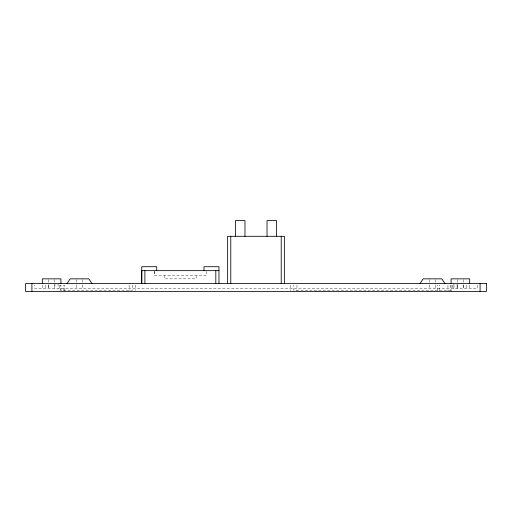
<?xml version="1.0" encoding="UTF-8"?>
<svg xmlns="http://www.w3.org/2000/svg" width="512" height="512" viewBox="0 0 512 512"><rect width="100%" height="100%" fill="white"/><g stroke="black" fill="none" stroke-linecap="round" stroke-linejoin="round"><path stroke-width="0.38" stroke-dasharray="2.56 1.92" d="M64.051 290.515L64.051 285.12L64.051 290.669M206.362 271.379L206.362 275.699L154.355 275.699L154.355 270.656M437.184 290.515L437.184 285.12M439.418 290.515L439.418 285.12M453.933 283.578L453.933 288.307L453.933 285.152M457.088 283.578L457.088 288.307L457.088 285.152M451.098 290.515L293.824 290.515L293.824 285.12M477.261 285.152L477.261 288.307L34.739 288.307L34.739 285.152M469.696 285.152L469.696 288.307M466.541 285.152L466.541 288.307M463.552 279.642L463.552 284.365M463.552 285.152L463.552 288.307M463.392 285.152L463.392 288.307M457.248 279.642L457.248 284.365M457.248 285.152L457.248 288.307M452.358 285.152L452.358 288.307M451.098 285.12L451.098 291.456M450.176 285.12L450.176 290.515M447.949 285.152L447.949 290.669M435.654 279.642L435.654 284.365M435.654 285.152L435.654 288.307M429.35 279.642L429.35 284.365M429.35 285.152L429.35 288.307M296.973 285.12L296.973 290.515M290.669 285.152L290.669 290.669M196.115 275.699L196.115 278.848L164.595 278.848L164.595 275.699M154.355 271.379L154.355 275.699M135.443 285.152L135.443 290.669M132.288 285.12L132.288 290.515L60.902 290.515L60.902 285.12L60.902 290.669M129.139 285.12L129.139 290.515M82.65 279.642L82.65 284.365M82.65 285.152L82.65 288.307M76.346 279.642L76.346 284.365M76.346 285.152L76.346 288.307M59.642 285.152L59.642 288.307M58.067 283.578L58.067 288.307M54.912 283.578L54.912 288.307M54.752 279.642L54.752 284.365M54.752 285.152L54.752 288.307M48.608 285.152L48.608 288.307M48.448 279.642L48.448 284.365M48.448 285.152L48.448 288.307M45.459 285.152L45.459 288.307M42.304 285.152L42.304 288.307"/><path stroke-width="0.77" d="M156.717 270.656L156.717 266.714L141.747 266.714L141.747 283.578L141.747 270.656L218.963 270.656M281.216 283.578L281.216 236.301M67.046 283.578L70.202 278.848L88.794 278.848L91.949 283.578M420.051 283.578L423.206 278.848L441.798 278.848L444.954 283.578M480.096 283.578L480.096 291.456M469.696 283.578L469.696 278.848L451.098 278.848L451.098 283.578M284.365 283.578L284.365 236.301L227.635 236.301L227.635 283.578M276.486 236.301L276.486 220.544L267.034 220.544L267.034 236.301M244.966 236.301L244.966 220.544L235.514 220.544L235.514 236.301M230.784 236.301L230.784 283.578M218.963 283.578L218.963 266.714L203.994 266.714L203.994 270.656M215.814 270.656L215.814 283.578M144.896 270.656L144.896 283.578M60.902 283.578L60.902 278.848L42.304 278.848L42.304 283.578M31.904 283.578L31.904 291.456M486.4 283.578L25.6 283.578L25.6 291.456L486.4 291.456L486.4 283.578"/></g></svg>
